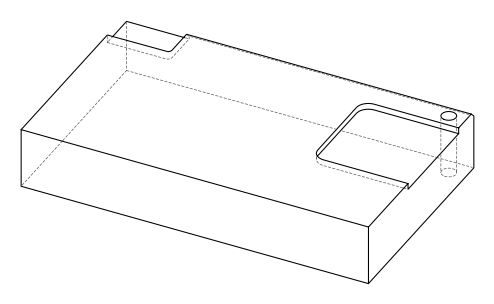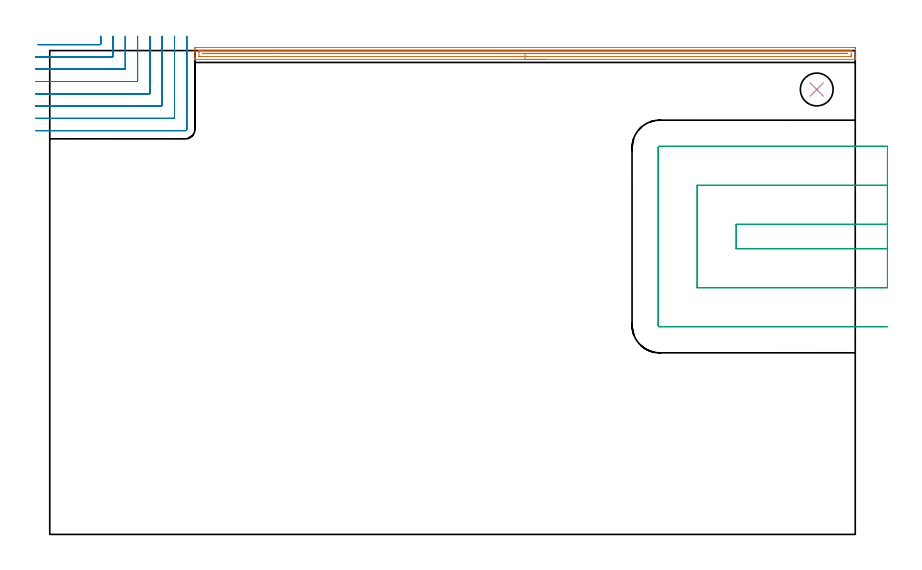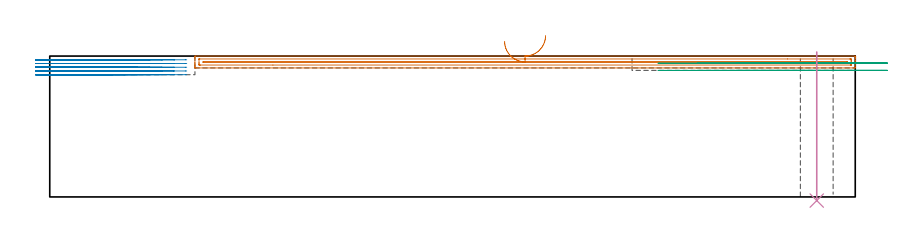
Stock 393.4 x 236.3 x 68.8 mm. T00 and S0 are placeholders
(PLAN: 4 operations, 3 tool changes, 18.9 min)
(1 AREA_MILL | FG_CHAMFER_SURFACE | UGT0205_001 | 7.89 min | 5489 mm3)
(2 MILL_CORNER_NOTCH_RECTANGULAR | CORNER_NOTCH_RECTANGULAR | UGT0201_126 | Follow Part, ap 2, ae 75% | 7.05 min | 27705 mm3)
(3 MILL_SLOT | SLOT_PARTIAL_RECTANGULAR | UGT0201_109 | Follow Part, ap 6.35, ae 75% | 3.71 min | 86139 mm3)
(4 INDEXABLE_INSERT_DRILL_THROUGH_HOLE_FROM_SOLID | STEP1HOLE | NXT0302_003 | 0.29 min | 13803 mm3)
(TOOL UGT0205_001 | Chamfer Mill 20 x 3 x 45 deg. | D20 FL50 Z2)
(TOOL UGT0201_126 | Carbide End Mill 8.0 | D8 FL15 Z4)
(TOOL UGT0201_109 | End Mill 25.4 mm | D25.4 FL25 Z2)
(TOOL NXT0302_003 | Index. Insert Drill 16mm [880-D1600L20-05] | D16 PA176 FL80 Z2)
(OP 1 AREA_MILL)
G17 G21 G94 G90
T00 M6
G54
G17 G0 G90 X242.15 Y232. S1061 M3
G43 Z78.8 H0
G94 G1 X242.112 Z77.928 F250.
X241.998 Z77.063
X241.809 Z76.212
X241.547 Z75.38
X241.213 Z74.574
X240.81 Z73.8
X240.342 Z73.064
X239.811 Z72.372
X239.221 Z71.729
X238.578 Z71.139
X237.886 Z70.608
X237.15 Z70.14
X236.376 Z69.737
X235.57 Z69.403
X234.738 Z69.141
X233.887 Z68.952
X233.022 Z68.838
X232.15 Z68.8
X71.059
X70.91 Y232.002 Z68.788
X70.902 Y232.102 Z68.69
X70.9 Y232.207 Z68.592
Y232.539 Z68.261
Y233.16 Z67.634
Y235.211 Z65.586
Y235.77 Z65.025
Y236.36 Z64.435
Y236.64 Z64.156
Y237.23 Z63.566
X70.903 Y237.51 Z63.286
X70.91 Y237.793 Z63.003
X71.21 Y237.798 Z63.
X71.506 Y237.8
X392.794
X393.09 Y237.798
X393.39 Y237.793 Z63.003
X393.4 Y237.51 Z63.286
Y235.77 Z65.025
Y234.341 Z66.456
Y233.16 Z67.634
Y232.538 Z68.261
Y232.207 Z68.592
X393.398 Y232.102 Z68.69
X393.39 Y232.002 Z68.788
X393.241 Y232. Z68.8
X232.15
Y233.414 Z67.386
X73.291 Y233.415 Z67.385
X73.027 Y233.417 Z67.383
X72.942 Y233.421 Z67.379
X72.91 Y233.424 Z67.376
X72.908 Y233.442 Z67.358
X72.902 Y233.539 Z67.261
X72.9 Y235.281 Z65.519
Y235.77 Z65.03
X72.901 Y236.149 Z64.651
X72.905 Y236.277 Z64.523
X72.91 Y236.373 Z64.427
X72.976 Y236.379 Z64.421
X73.291 Y236.383 Z64.417
X73.552 Y236.385 Z64.415
X108.999 Y236.386 Z64.414
X391.009 Y236.385 Z64.415
X391.273 Y236.383 Z64.417
X391.358 Y236.379 Z64.421
X391.391 Y236.376 Z64.424
X391.393 Y236.358 Z64.442
X391.398 Y236.261 Z64.539
X391.4 Y234.519 Z66.281
Y234.03 Z66.77
X391.399 Y233.651 Z67.149
X391.395 Y233.523 Z67.277
X391.39 Y233.427 Z67.373
X391.324 Y233.421 Z67.379
X391.009 Y233.417 Z67.383
X390.748 Y233.415 Z67.385
X360.286 Y233.414 Z67.386
X232.15
Y234.828 Z65.972
X75.148 Y234.829 Z65.971
X75.076 Y234.831 Z65.969
X75.004 Y234.835 Z65.965
X74.91 Y234.849 Z65.951
X74.906 Y234.9 Z65.9
Y234.942 Z65.858
X74.909 Y234.959 Z65.841
X74.931 Y234.965 Z65.835
X75.004 Y234.97 Z65.83
X75.076 Y234.971 Z65.829
X389.152
X389.224 Y234.969 Z65.831
X389.297 Y234.965 Z65.835
X389.391 Y234.951 Z65.849
X389.394 Y234.9 Z65.9
Y234.858 Z65.942
X389.391 Y234.841 Z65.959
X389.369 Y234.835 Z65.965
X389.296 Y234.83 Z65.97
X389.224 Y234.829 Z65.971
X232.15 Y234.828 Z65.972
X231.279 Z66.01
X230.414 Z66.124
X229.562 Z66.312
X228.73 Z66.575
X227.924 Z66.909
X227.15 Z67.311
X226.414 Z67.78
X225.722 Z68.311
X225.079 Z68.901
X224.49 Z69.544
X223.959 Z70.236
X223.49 Z70.972
X223.087 Z71.745
X222.753 Z72.551
X222.491 Z73.383
X222.302 Z74.235
X222.188 Z75.1
X222.15 Z75.972
G0 Z78.8
M5
M2
(OP 2 MILL_CORNER_NOTCH_RECTANGULAR)
G17 G21 G94 G90
T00 M6
G54
G17 G0 G90 X-5.755 Y239.2 S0 M3
G43 Z78.8 H0
Z66.98
G94 G1 X-2.755 F250.
X24.504 F500.
G3 X24.9 Y239.596 R0.4
G1 Y240.082
X24.901 Y240.3
X24.916 Y243.3 F250.
G0 Z78.8
X-7. Y233.2
Z66.98
G1 X-4.
X30.504 F500.
G3 X30.9 Y233.596 R0.4
G1 Y240.082
X30.901 Y240.3
X30.919 Y243.3 F250.
G0 Z78.8
X-7. Y227.2
Z66.98
G1 X-4.
X36.503 F500.
G3 X36.9 Y227.597 R0.4
G1 Y240.082
X36.901 Y240.3
X36.923 Y243.3 F250.
G0 Z78.8
X-7. Y221.2
Z66.98
G1 X-4.
X42.503 F500.
G3 X42.9 Y221.597 R0.4
G1 Y240.082
X42.901 Y240.3
X42.928 Y243.3 F250.
G0 Z78.8
X-7. Y215.2
Z66.98
G1 X-4.
X48.503 F500.
G3 X48.9 Y215.597 R0.4
G1 Y240.082
G2 X48.901 Y240.3 R18.
G1 X48.938 Y243.3 F250.
G0 Z78.8
X-7. Y209.2
Z66.98
G1 X-4.
X54.503 F500.
G3 X54.9 Y209.597 R0.4
G1 Y240.082
G2 X54.902 Y240.3 R12.
G1 X54.956 Y243.3 F250.
G0 Z78.8
X-7. Y203.2
Z66.98
G1 X-4.
X60.503 F500.
G3 X60.9 Y203.597 R0.4
G1 Y240.082
G2 X60.904 Y240.3 R6.
G1 X61.013 Y243.298 F250.
G0 Z78.8
X-7. Y197.2
Z66.98
G1 X-4.
X66.2 F500.
G3 X66.9 Y197.9 R0.7
G1 Y240.082
Y243.082 F250.
G0 Z78.8
X-5.755 Y239.2
Z65.16
G1 X-2.755
X24.504 F500.
G3 X24.9 Y239.596 R0.4
G1 Y240.3
Y243.3 F250.
G0 Z78.8
X-7. Y233.2
Z65.16
G1 X-4.
X30.504 F500.
G3 X30.9 Y233.596 R0.4
G1 Y240.3
Y243.3 F250.
G0 Z78.8
X-7. Y227.2
Z65.16
G1 X-4.
X36.503 F500.
G3 X36.9 Y227.597 R0.4
G1 Y240.3
Y243.3 F250.
G0 Z78.8
X-7. Y221.2
Z65.16
G1 X-4.
X42.503 F500.
G3 X42.9 Y221.597 R0.4
G1 Y240.3
Y243.3 F250.
G0 Z78.8
X-7. Y215.2
Z65.16
G1 X-4.
X48.503 F500.
G3 X48.9 Y215.597 R0.4
G1 Y240.3
Y243.3 F250.
G0 Z78.8
X-7. Y209.2
Z65.16
G1 X-4.
X54.503 F500.
G3 X54.9 Y209.597 R0.4
G1 Y240.3
Y243.3 F250.
G0 Z78.8
X-7. Y203.2
Z65.16
G1 X-4.
X60.503 F500.
G3 X60.9 Y203.597 R0.4
G1 Y240.3
Y243.3 F250.
G0 Z78.8
X-7. Y197.2
Z65.16
G1 X-4.
X66.2 F500.
G3 X66.9 Y197.9 R0.7
G1 Y240.3
Y243.3 F250.
G0 Z78.8
X-5.755 Y239.2
Z63.34
G1 X-2.755
X24.504 F500.
G3 X24.9 Y239.596 R0.4
G1 Y240.3
Y243.3 F250.
G0 Z78.8
X-7. Y233.2
Z63.34
G1 X-4.
X30.504 F500.
G3 X30.9 Y233.596 R0.4
G1 Y240.3
Y243.3 F250.
G0 Z78.8
X-7. Y227.2
Z63.34
G1 X-4.
X36.503 F500.
G3 X36.9 Y227.597 R0.4
G1 Y240.3
Y243.3 F250.
G0 Z78.8
X-7. Y221.2
Z63.34
G1 X-4.
X42.503 F500.
G3 X42.9 Y221.597 R0.4
G1 Y240.3
Y243.3 F250.
G0 Z78.8
X-7. Y215.2
Z63.34
G1 X-4.
X48.503 F500.
G3 X48.9 Y215.597 R0.4
G1 Y240.3
Y243.3 F250.
G0 Z78.8
X-7. Y209.2
Z63.34
G1 X-4.
X54.503 F500.
G3 X54.9 Y209.597 R0.4
G1 Y240.3
Y243.3 F250.
G0 Z78.8
X-7. Y203.2
Z63.34
G1 X-4.
X60.503 F500.
G3 X60.9 Y203.597 R0.4
G1 Y240.3
Y243.3 F250.
G0 Z78.8
X-7. Y197.2
Z63.34
G1 X-4.
X66.2 F500.
G3 X66.9 Y197.9 R0.7
G1 Y240.3
Y243.3 F250.
G0 Z78.8
X-5.755 Y239.2
Z61.52
G1 X-2.755
X24.504 F500.
G3 X24.9 Y239.596 R0.4
G1 Y240.3
Y243.3 F250.
G0 Z78.8
X-7. Y233.2
Z61.52
G1 X-4.
X30.504 F500.
G3 X30.9 Y233.596 R0.4
G1 Y240.3
Y243.3 F250.
G0 Z78.8
X-7. Y227.2
Z61.52
G1 X-4.
X36.503 F500.
G3 X36.9 Y227.597 R0.4
G1 Y240.3
Y243.3 F250.
G0 Z78.8
X-7. Y221.2
Z61.52
G1 X-4.
X42.503 F500.
G3 X42.9 Y221.597 R0.4
G1 Y240.3
Y243.3 F250.
G0 Z78.8
X-7. Y215.2
Z61.52
G1 X-4.
X48.503 F500.
G3 X48.9 Y215.597 R0.4
G1 Y240.3
Y243.3 F250.
G0 Z78.8
X-7. Y209.2
Z61.52
G1 X-4.
X54.503 F500.
G3 X54.9 Y209.597 R0.4
G1 Y240.3
Y243.3 F250.
G0 Z78.8
X-7. Y203.2
Z61.52
G1 X-4.
X60.503 F500.
G3 X60.9 Y203.597 R0.4
G1 Y240.3
Y243.3 F250.
G0 Z78.8
X-7. Y197.2
Z61.52
G1 X-4.
X66.2 F500.
G3 X66.9 Y197.9 R0.7
G1 Y240.3
Y243.3 F250.
G0 Z78.8
X-5.755 Y239.2
Z59.7
G1 X-2.755
X24.504 F500.
G3 X24.9 Y239.596 R0.4
G1 Y240.3
Y243.3 F250.
G0 Z78.8
X-7. Y233.2
Z59.7
G1 X-4.
X30.504 F500.
G3 X30.9 Y233.596 R0.4
G1 Y240.3
Y243.3 F250.
G0 Z78.8
X-7. Y227.2
Z59.7
G1 X-4.
X36.503 F500.
G3 X36.9 Y227.597 R0.4
G1 Y240.3
Y243.3 F250.
G0 Z78.8
X-7. Y221.2
Z59.7
G1 X-4.
X42.503 F500.
G3 X42.9 Y221.597 R0.4
G1 Y240.3
Y243.3 F250.
G0 Z78.8
X-7. Y215.2
Z59.7
G1 X-4.
X48.503 F500.
G3 X48.9 Y215.597 R0.4
G1 Y240.3
Y243.3 F250.
G0 Z78.8
X-7. Y209.2
Z59.7
G1 X-4.
X54.503 F500.
G3 X54.9 Y209.597 R0.4
G1 Y240.3
Y243.3 F250.
G0 Z78.8
X-7. Y203.2
Z59.7
G1 X-4.
X60.503 F500.
G3 X60.9 Y203.597 R0.4
G1 Y240.3
Y243.3 F250.
G0 Z78.8
X-7. Y197.2
Z59.7
G1 X-4.
X66.2 F500.
G3 X66.9 Y197.9 R0.7
G1 Y240.3
Y243.3 F250.
G0 Z78.8
M5
M2
(OP 3 MILL_SLOT)
G17 G21 G94 G90
T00 M6
G54
G17 G0 G90 X409.1 Y151.5 S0 M3
G43 Z78.8 H0
Z65.3
G94 G1 X406.1 F250.
X335.2 F500.
Y139.5
X406.1
X409.1 F250.
Y170.55
X406.1
X316.15 F500.
Y120.45
X406.1
X409.1 F250.
Y189.6
X406.1
X297.9 F500.
G3 X297.1 Y188.8 R0.8
G1 Y102.2
G3 X297.9 Y101.4 R0.8
G1 X406.1
X409.1 F250.
G0 Y151.5 Z61.8
G1 X406.1
X335.2 F500.
Y139.5
X406.1
X409.1 F250.
Y170.55
X406.1
X316.15 F500.
Y120.45
X406.1
X409.1 F250.
Y189.6
X406.1
X297.9 F500.
G3 X297.1 Y188.8 R0.8
G1 Y102.2
G3 X297.9 Y101.4 R0.8
G1 X406.1
X409.1 F250.
G0 Z78.8
M5
M2
(OP 4 INDEXABLE_INSERT_DRILL_THROUGH_HOLE_FROM_SOLID)
G17 G21 G94 G90
T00 M6
G54
G17 G0 G90 X374.6 Y217.3 S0 M3
G43 Z78.8 H1
G94 G81 G98 Z-1.779 F250. R70.8
G80
M5
M2
